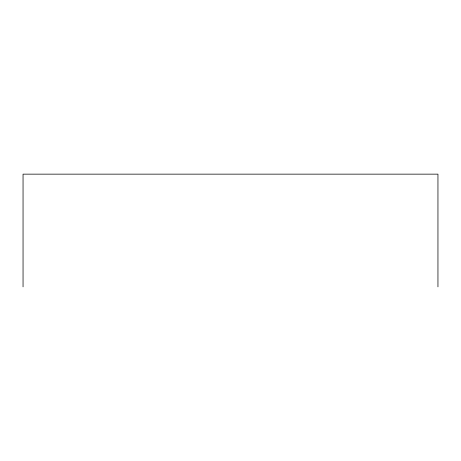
<?xml version="1.0" encoding="UTF-8"?>
<svg xmlns="http://www.w3.org/2000/svg" width="461" height="461" viewBox="0 0 461 461"><rect width="100%" height="100%" fill="white"/><g stroke="black" fill="none" stroke-linecap="round" stroke-linejoin="round"><path stroke-width="0.69" d="M437.95 286.851L437.95 174.149L23.05 174.149L23.05 286.851"/></g></svg>
